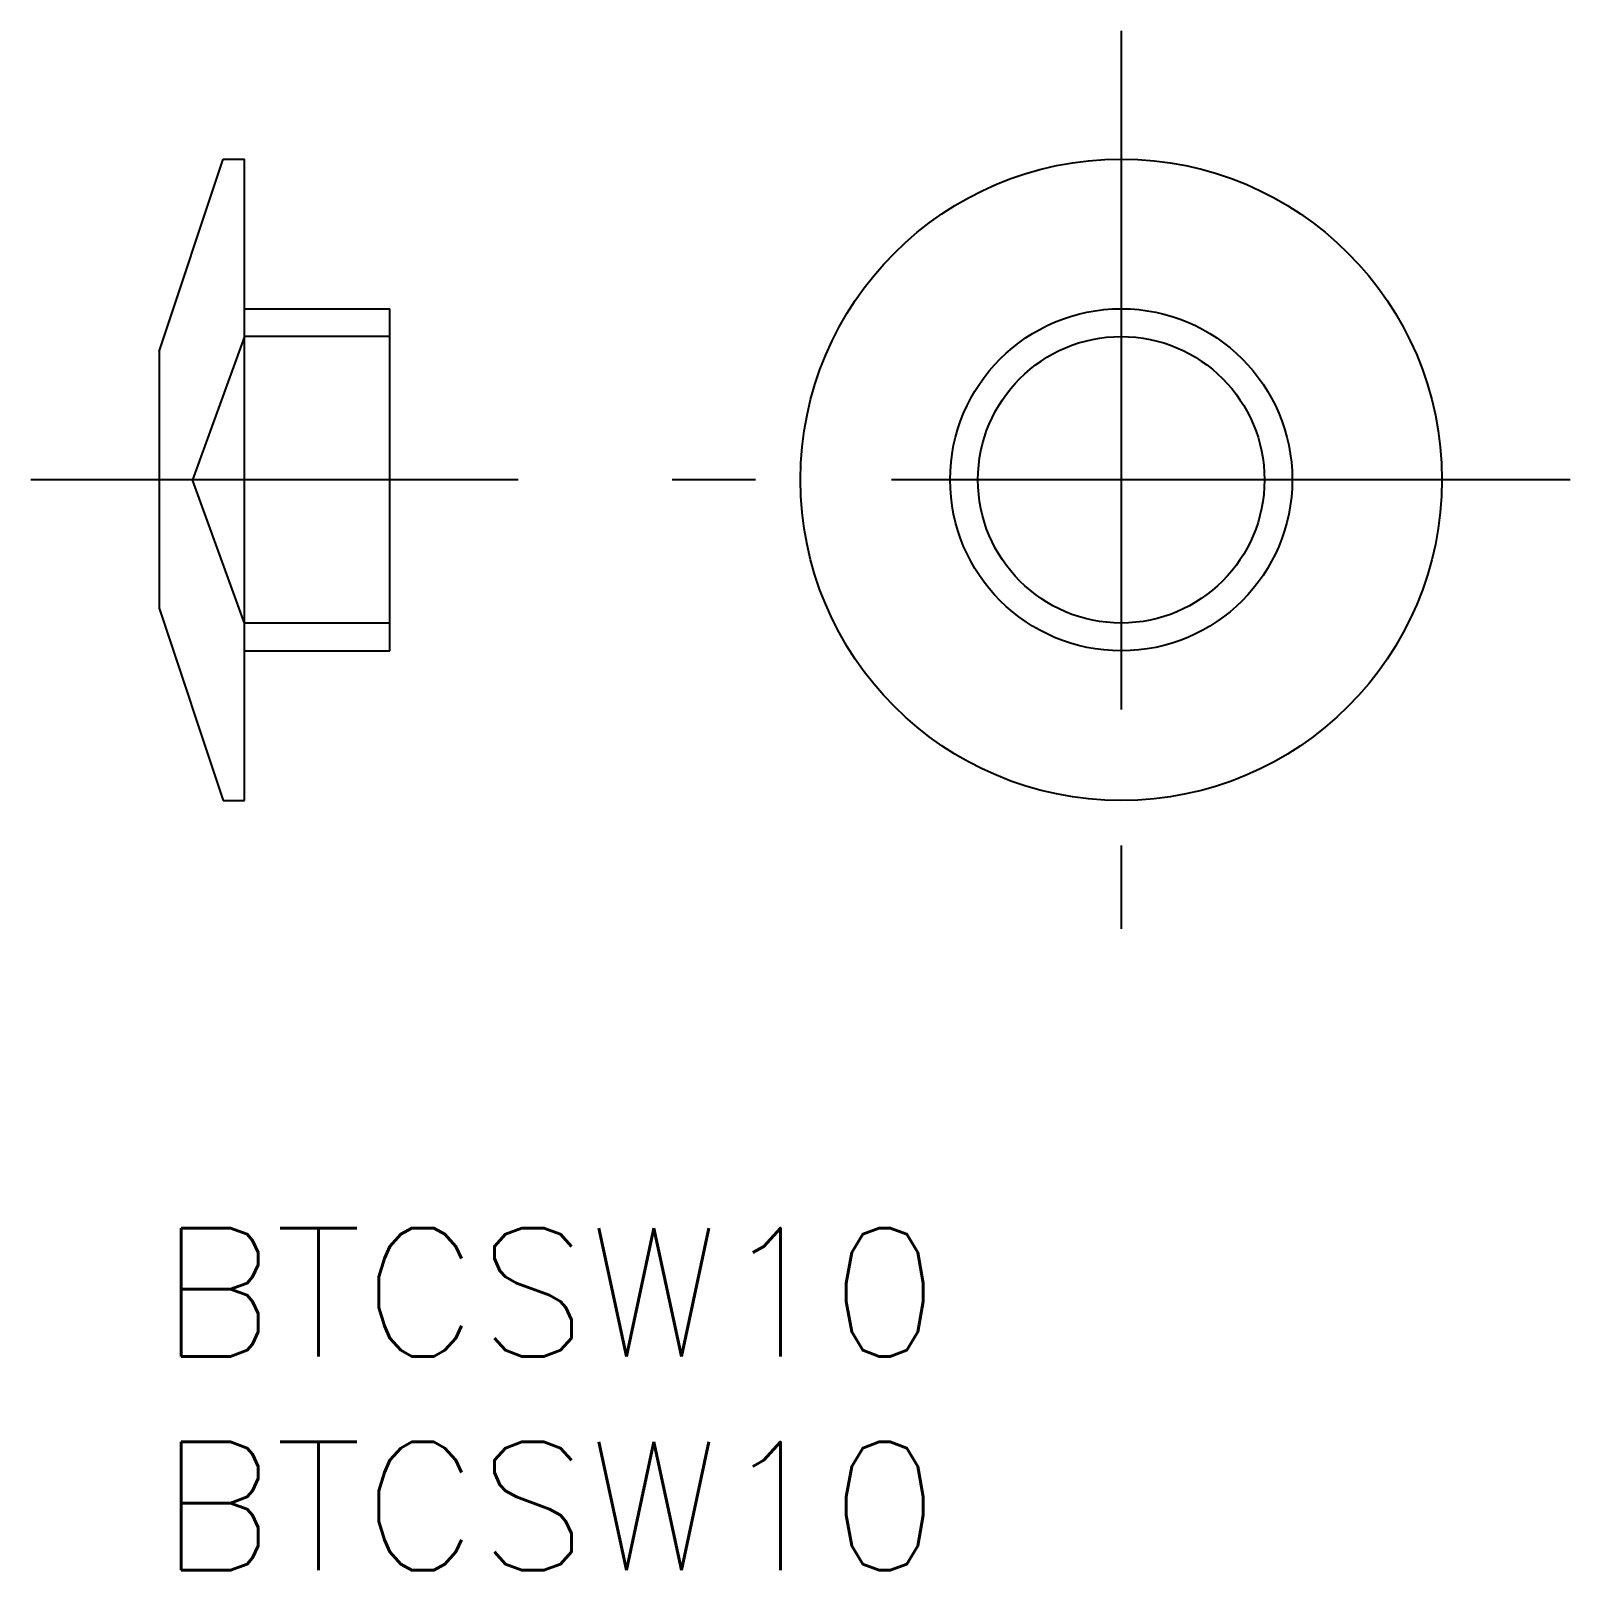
# Model space of a CAD drawing. Extents: x -3 to 33, y -8 to 28.
import ezdxf

# ---------------------------------------------------------------- set-up
doc = ezdxf.new("R2010")
doc.units = 0
doc.header["$LTSCALE"] = 0.5
doc.linetypes.add('CENTER', pattern=[50.8, 31.75, -6.35, 6.35, -6.35])
doc.linetypes.add('DASHED', pattern=[19.05, 12.7, -6.35])
for name, color, linetype in [('MSM_CENTER', 1, 'CENTER'), ('MSM_CONTINUOUS', 7, 'CONTINUOUS'), ('MSM_DASHED', 4, 'DASHED'), ('MSM_PART_NUMBER', 7, 'CONTINUOUS')]:
    doc.layers.add(name, color=color, linetype=linetype)
doc.styles.get("Standard").update_dxf_attribs({"font": 'txt.shx', "height": 1, "bigfont": 'bigfont.shx'})

# ---------------------------------------------------------------- blocks, each defined once
blk = doc.blocks.new('*U5')
at = {"layer": 'MSM_PART_NUMBER'}
blk.add_text('BTCSW10', height=3, dxfattribs=at).set_placement((0, -3))
blk = doc.blocks.new('*U6')
at = {"layer": 'MSM_PART_NUMBER'}
blk.add_text('BTCSW10', height=3, dxfattribs=at).set_placement((0, -8))

msp = doc.modelspace()

# ---------------------------------------------------------------- linework, layer by layer
at = {"layer": 'MSM_CENTER'}
for p, q in [((22.5, 28), (22.5, 7)), ((8.4, 17.5), (-3, 17.5)), ((33, 17.5), (12, 17.5))]:
    msp.add_line(p, q, dxfattribs=at)
at = {"layer": 'MSM_CONTINUOUS'}
for p, q in [((0, 20.5), (1.5, 25)), ((1.5, 25), (2, 25)), ((2, 10), (2, 25)), ((2, 21.5), (5.4, 21.5)), ((5.4, 13.5), (5.4, 21.5)), ((0, 20.5), (0, 14.5)), ((0, 14.5), (1.5, 10)), ((2, 13.5), (5.4, 13.5)), ((1.5, 10), (2, 10))]:
    msp.add_line(p, q, dxfattribs=at)
for radius in [7.5, 4, 3.35]:
    msp.add_circle((22.5, 17.5), radius, dxfattribs=at)
at = {"layer": 'MSM_DASHED'}
for p, q in [((2, 20.85), (0.781, 17.5)), ((5.4, 20.85), (2, 20.85)), ((2, 14.15), (0.781, 17.5)), ((5.4, 14.15), (2, 14.15))]:
    msp.add_line(p, q, dxfattribs=at)

# ---------------------------------------------------------------- block references
at = {"layer": 'MSM_CONTINUOUS'}
for name in ['*U5', '*U6']:
    msp.add_blockref(name, (0, 0), dxfattribs=at)

doc.saveas('drawing.dxf')
